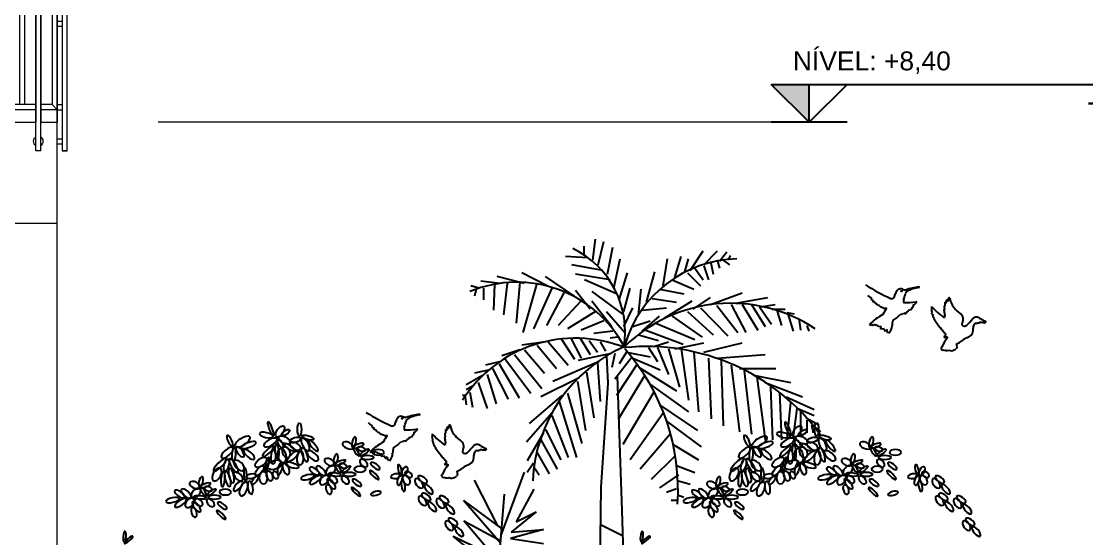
# Model space of a CAD drawing. Header units: millimetres. Extents: x 485872 to 486142, y -52344 to -52207.
# Drawn here: x 485912.78 to 485921.22, y -52334.18 to -52330.08 of the extents above; entities that cross this region are included whole.
import ezdxf
from ezdxf.enums import TextEntityAlignment as Align

# ---------------------------------------------------------------- set-up
doc = ezdxf.new("R2010")
doc.units = ezdxf.units.MM
doc.header["$LTSCALE"] = 15
doc.layers.add('Text', color=3, linetype='Continuous')
doc.styles.add('DM-TXT-100', font='arial.ttf', dxfattribs={"height": 0.2})
doc.styles.add('PADRAO', font='arial.ttf', dxfattribs={"height": 0.1})

# ---------------------------------------------------------------- blocks, each defined once
blk = doc.blocks.new('E39')
at = {"color": 97}
for p, q in [((36.6264, 15.5175), (36.638, 15.6067)), ((36.5877, 15.5769), (36.5877, 15.5423)), ((36.6496, 15.4977), (36.6728, 15.5968)), ((36.6882, 15.458), (36.7114, 15.572)), ((36.6032, 15.5274), (36.5104, 15.5323)), ((36.7153, 15.3985), (36.7424, 15.5224)), ((36.9241, 15.4084), (36.9434, 15.5224)), ((36.9743, 15.4431), (37.0014, 15.5323)), ((37.0168, 15.4679), (37.0323, 15.5224)), ((37.1251, 15.5125), (37.1367, 15.458)), ((37.2024, 15.5175), (37.2101, 15.5373)), ((36.4331, 15.4084), (36.3248, 15.463)), ((36.6689, 15.4729), (36.5375, 15.4977)), ((36.7385, 15.349), (36.7733, 15.463)), ((36.8545, 15.3391), (36.8893, 15.4679)), ((37.0284, 15.463), (37.0826, 15.4084)), ((37.0594, 15.4828), (37.0942, 15.4332)), ((37.098, 15.4927), (37.1173, 15.4332)), ((36.2321, 15.4184), (36.1509, 15.4283)), ((36.263, 15.4184), (36.2475, 15.2845)), ((36.3171, 15.4233), (36.3016, 15.2498)), ((36.5491, 15.3638), (36.4254, 15.4481)), ((36.6998, 15.4332), (36.5529, 15.458)), ((36.7269, 15.3737), (36.5916, 15.4332)), ((36.9627, 15.4332), (37.0555, 15.3936)), ((36.1431, 15.3985), (36.1083, 15.4084)), ((36.1315, 15.3936), (36.1238, 15.3638)), ((36.3867, 15.4134), (36.3287, 15.2102)), ((36.4524, 15.3985), (36.3751, 15.2251)), ((36.5027, 15.3787), (36.4292, 15.2399)), ((36.6148, 15.3093), (36.5529, 15.3886)), ((36.6225, 15.3837), (36.7501, 15.2895)), ((36.7578, 15.2994), (36.7849, 15.3985)), ((36.8197, 15.2845), (36.8313, 15.3936)), ((36.9086, 15.3936), (37.013, 15.3737)), ((37.1251, 15.3291), (37.2604, 15.3787)), ((36.5761, 15.344), (36.4795, 15.2399)), ((36.8777, 15.3539), (36.982, 15.3391)), ((36.9279, 15.2697), (37.0478, 15.344)), ((37.0516, 15.3093), (37.1251, 15.3589)), ((37.214, 15.3291), (37.2759, 15.2102)), ((37.2604, 15.3291), (37.3261, 15.2201)), ((37.299, 15.3291), (37.357, 15.235)), ((37.3377, 15.3192), (37.3996, 15.3291)), ((36.638, 15.2994), (36.5181, 15.2251)), ((36.8351, 15.3044), (36.9395, 15.3143)), ((37.0284, 15.2994), (37.1367, 15.2003)), ((37.0826, 15.3143), (37.1985, 15.1953)), ((37.1521, 15.3242), (37.2411, 15.2102)), ((37.3338, 15.3192), (37.3841, 15.2449)), ((37.388, 15.3093), (37.4421, 15.3093)), ((37.4498, 15.2945), (37.4807, 15.2895)), ((36.9627, 15.2796), (37.0903, 15.1904)), ((37.5349, 15.2399), (37.5426, 15.2152)), ((36.4254, 15.1705), (36.3248, 15.1557)), ((36.3906, 15.1557), (36.4717, 15.0566)), ((36.437, 15.1705), (36.522, 15.0714)), ((36.4911, 15.1854), (36.5491, 15.0962)), ((36.5336, 15.1854), (36.5761, 15.1012)), ((36.9743, 15.1408), (37.098, 15.1656)), ((37.098, 15.1259), (37.2604, 15.1656)), ((36.3171, 15.1359), (36.2398, 15.1111)), ((36.2514, 15.1012), (36.3635, 14.9525)), ((36.2939, 15.116), (36.4099, 14.9723)), ((36.3364, 15.1359), (36.4215, 15.0367)), ((37.0014, 15.1408), (37.0323, 14.9227)), ((37.0555, 15.1259), (37.0748, 14.8732)), ((37.1173, 15.1012), (37.1289, 14.8434)), ((37.156, 15.1012), (37.357, 15.116)), ((36.2359, 15.0863), (36.1702, 15.0714)), ((36.2282, 15.0764), (36.3132, 14.9327)), ((37.1715, 15.0913), (37.1792, 14.8137)), ((37.214, 15.0714), (37.2488, 14.7889)), ((37.2488, 15.0566), (37.4034, 15.0566)), ((36.1586, 15.0268), (36.089, 14.9872)), ((36.1895, 15.0516), (36.1238, 15.0367)), ((36.5684, 15.0169), (36.406, 14.9376)), ((36.5993, 15.0417), (36.6302, 14.8484)), ((36.8429, 15.0219), (36.7346, 14.8434)), ((37.2681, 15.0466), (37.299, 14.779)), ((37.3145, 15.0268), (37.4653, 14.9971)), ((37.3222, 15.0219), (37.357, 14.7542)), ((36.1161, 14.9822), (36.089, 14.9673)), ((36.5607, 15.002), (36.5955, 14.7939)), ((36.8661, 14.9921), (37.0323, 14.8732)), ((37.357, 14.9971), (37.5155, 14.9376)), ((37.3802, 14.9773), (37.388, 14.7542)), ((36.0852, 14.9426), (36.0736, 14.9426)), ((36.0852, 14.9376), (36.089, 14.9029)), ((36.1045, 14.9574), (36.1161, 14.893)), ((36.5181, 14.9525), (36.58, 14.7394)), ((36.8854, 14.9574), (36.754, 14.7344)), ((37.4189, 14.9574), (37.4266, 14.7542)), ((37.446, 14.9376), (37.5658, 14.8831)), ((36.4833, 14.9178), (36.5568, 14.6799)), ((36.9086, 14.9029), (37.071, 14.7939)), ((37.4653, 14.9128), (37.4498, 14.7592)), ((37.4923, 14.888), (37.4769, 14.7691)), ((37.4962, 14.888), (37.5658, 14.8583)), ((36.4524, 14.8583), (36.522, 14.6799)), ((36.9241, 14.8682), (36.7849, 14.67)), ((36.9395, 14.8335), (37.0864, 14.7245)), ((37.5078, 14.8732), (37.5078, 14.7741)), ((37.531, 14.8484), (37.5851, 14.8187)), ((37.5349, 14.8385), (37.5349, 14.784)), ((37.5542, 14.8187), (37.5619, 14.784)), ((37.5619, 14.8137), (37.5929, 14.7889)), ((36.955, 14.779), (36.8274, 14.6303)), ((36.9666, 14.7344), (37.0748, 14.67)), ((36.3751, 14.6551), (36.348, 14.6155)), ((36.9743, 14.6848), (36.8738, 14.5857)), ((36.379, 14.6353), (36.3983, 14.6056)), ((36.9859, 14.5213), (37.013, 14.5114))]:
    blk.add_line(p, q, dxfattribs=at)
at = {"color": 84}
for p, q in [((37.04, 15.4729), (37.0942, 15.5571)), ((37.098, 15.4977), (37.156, 15.5571)), ((37.156, 15.5125), (37.1637, 15.4828)), ((37.1637, 15.5125), (37.1947, 15.5522)), ((37.1792, 15.5175), (37.2063, 15.4977)), ((36.3364, 15.4184), (36.2205, 15.4481)), ((36.1625, 15.3985), (36.1625, 15.349)), ((36.2089, 15.4134), (36.205, 15.3044)), ((37.2333, 15.3341), (37.3686, 15.3589)), ((37.4073, 15.3044), (37.4266, 15.2399)), ((37.4537, 15.2895), (37.4769, 15.2152)), ((37.5001, 15.2697), (37.5078, 15.2201)), ((36.2011, 15.0566), (36.2668, 14.9277)), ((36.1779, 15.0318), (36.2166, 14.9079)), ((36.1393, 14.9971), (36.1779, 14.888)), ((36.4949, 14.9426), (36.3558, 14.8236)), ((36.4524, 14.8682), (36.3442, 14.7443)), ((36.4176, 14.784), (36.348, 14.665)), ((36.4254, 14.7988), (36.4911, 14.67)), ((36.406, 14.7542), (36.4756, 14.6303)), ((36.3906, 14.6997), (36.4408, 14.6105)), ((36.9898, 14.6056), (36.9086, 14.551)), ((36.982, 14.6452), (37.0594, 14.6155)), ((36.9898, 14.5808), (37.04, 14.5659)), ((36.982, 14.5461), (36.9395, 14.5312)), ((36.9859, 14.4965), (36.9588, 14.4965))]:
    blk.add_line(p, q, dxfattribs=at)
at = {"color": 99}
for p, q in [((36.6225, 15.344), (36.7076, 15.235)), ((36.6844, 15.2994), (36.7617, 15.2102)), ((36.7578, 15.235), (36.7965, 15.3143)), ((36.6728, 15.2598), (36.5761, 15.2201)), ((36.7965, 15.235), (36.8699, 15.2598)), ((36.8351, 15.2152), (36.9086, 15.2796)), ((36.8931, 15.2498), (37.0594, 15.1805)), ((36.7114, 15.2152), (36.6302, 15.2052)), ((36.8197, 15.2003), (36.9047, 15.1755)), ((36.8506, 15.2201), (37.0091, 15.1606)), ((36.5723, 15.1854), (36.6148, 15.116)), ((36.6109, 15.1755), (36.6457, 15.1259)), ((36.6573, 15.1705), (36.6805, 15.1309)), ((36.7308, 15.1904), (36.6998, 15.1854)), ((36.8622, 15.1458), (36.9009, 15.0863)), ((36.8854, 15.1507), (36.9472, 15.1705)), ((36.9009, 15.1458), (36.9472, 15.0318)), ((36.7037, 15.121), (36.5645, 15.0913)), ((36.6844, 15.1111), (36.6902, 14.9952)), ((36.7192, 15.121), (36.7076, 15.0615)), ((36.7887, 15.1012), (36.7192, 15.012)), ((36.7694, 15.1259), (36.7385, 15.0764)), ((36.7694, 15.1259), (36.8699, 15.1061)), ((36.7965, 15.1012), (36.9125, 15.0516)), ((36.9472, 15.1408), (36.9936, 14.9773)), ((36.6534, 15.0863), (36.4563, 15.002)), ((36.6457, 15.0813), (36.6573, 14.9178)), ((36.8119, 15.0714), (36.7269, 14.9426)), ((36.8235, 15.0615), (36.982, 14.9624))]:
    blk.add_line(p, q, dxfattribs=at)
at = {"color": 47}
for p, q in [((36.729, 15.0246), (36.7488, 14.454)), ((36.6905, 14.9944), (36.6601, 14.5534)), ((36.6601, 14.5534), (36.638, 12.976))]:
    blk.add_line(p, q, dxfattribs=at)
at = {"color": 45}
for p, q in [((36.7488, 14.454), (36.7821, 13.516)), ((36.6561, 14.3962), (36.7528, 14.3486))]:
    blk.add_line(p, q, dxfattribs=at)
at = {"color": 97}
for centre, radius, start, end in [((36.3692, 15.2123), 0.3943, 350.285, 64.1123), ((37.2496, 15.0147), 0.5079, 91.4032, 163.882), ((36.303, 14.9052), 0.518, 27.6712, 112.5305), ((37.2115, 14.6902), 0.6438, 56.1927, 134.3213), ((36.5525, 14.618), 0.5677, 68.3831, 147.5322), ((37.0256, 14.5512), 0.655, 113.7592, 177.4133), ((36.8543, 14.2377), 0.9128, 35.9878, 95.8227), ((36.0817, 14.5418), 0.9062, 356.1943, 41.3785)]:
    blk.add_arc(centre, radius, start, end, dxfattribs=at)
blk = doc.blocks.new('e48')
at = {"color": 100}
for p, q in [((26.3581, 10.4955), (26.228, 10.753)), ((26.378, 10.443), (26.5088, 10.7969)), ((26.5615, 10.7023), (26.4623, 10.5173)), ((26.3745, 10.3985), (26.1646, 10.6376)), ((26.1646, 10.6376), (26.3809, 10.4788)), ((26.5754, 10.5746), (26.4336, 10.4593)), ((26.4623, 10.5173), (26.5754, 10.5746)), ((26.3327, 10.3288), (26.1674, 10.5228)), ((26.1674, 10.5228), (26.3755, 10.4112)), ((26.6156, 10.4749), (26.4307, 10.4234)), ((26.4336, 10.4593), (26.6156, 10.4749)), ((26.344, 10.2435), (26.1063, 10.4373)), ((26.1063, 10.4373), (26.3675, 10.3121)), ((26.4307, 10.4234), (26.6154, 10.3966))]:
    blk.add_line(p, q, dxfattribs=at)
at = {"color": 97}
blk.add_line((26.3447, 10.0264), (26.3964, 10.6733), dxfattribs=at)
blk = doc.blocks.new('m4')
at = {"color": 60, "extrusion": (0, 0, -1)}
for centre, major_axis, ratio in [((1153027.7, 194071.54), (-1.83, 4.63), 0.208689), ((1153000.65, 194063.72), (-1.69, 3.64), 0.329118), ((1153013.07, 194060.92), (4.92, 1.81), 0.306393), ((1153024.65, 194067.45), (-4.5, 1.08), 0.34686), ((1153078.67, 194060.65), (-3.51, 1.56), 0.540694), ((1153082.63, 194062.66), (0.83, 3.57), 0.360462), ((1153085.5, 194060.42), (3.7, 1.33), 0.264339), ((1153084.18, 194056.46), (-1.92, 2.71), 0.313033), ((1153066.62, 194049.55), (-3.51, 1.56), 0.540694), ((1153070.58, 194051.56), (0.83, 3.57), 0.360462), ((1153073.45, 194049.32), (3.7, 1.33), 0.264339), ((1153010.9, 194041.31), (-0.29, 4.36), 0.237905), ((1153056.47, 194043.73), (-3.17, 2.17), 0.417809), ((1153060.83, 194043.97), (-2.98, 2.82), 0.437157), ((1153067.3, 194044.27), (2.73, 2.7), 0.614425), ((1153072.14, 194045.36), (-1.92, 2.71), 0.313033), ((1153112.8, 194044.76), (-0.76, 3.14), 0.35072), ((1153116.2, 194043.84), (1.38, 2.63), 0.572499), ((1152977.62, 194034.43), (-3.51, 1.56), 0.540694), ((1152981.58, 194036.44), (0.83, 3.57), 0.360462), ((1152984.45, 194034.2), (3.7, 1.33), 0.264339), ((1152967.46, 194028.61), (-3.17, 2.17), 0.417809), ((1152971.83, 194028.85), (-2.98, 2.82), 0.437157), ((1152978.29, 194029.15), (2.73, 2.7), 0.614425), ((1152983.13, 194030.24), (-1.92, 2.71), 0.313033)]:
    blk.add_ellipse(centre, major_axis=major_axis, ratio=ratio, dxfattribs=at)
at = {"color": 60}
for centre, major_axis, ratio in [((1153033.81, 194069.92), (2.38, 3.55), 0.485521), ((1153037.53, 194069.12), (2.56, 1.66), 0.432555), ((1153046.61, 194071.19), (0, 4.28), 0.308968), ((1153008.89, 194063.03), (4.78, 3.36), 0.403503), ((1153043.86, 194064.24), (3.57, 1.15), 0.427525), ((1153089.56, 194055.95), (2.83, 2.19), 0.290128), ((1153091.6, 194052.66), (4.1, 0), 0.368132), ((1153077.51, 194044.85), (2.83, 2.19), 0.290128), ((1153079.55, 194041.56), (4.1, 0), 0.368132), ((1152988.51, 194029.73), (2.83, 2.19), 0.290128), ((1152990.55, 194026.44), (4.1, 0), 0.368132)]:
    blk.add_ellipse(centre, major_axis=major_axis, ratio=ratio, dxfattribs=at)
at = {"color": 60, "extrusion": (0, 0, -1)}
for centre, major_axis, ratio in [((1153027.46, 194062.58), (4.35, 2.42), 0.398406), ((1153034, 194061.91), (-1.69, 2.55), 0.432555), ((1153036.71, 194064.24), (-4.01, 1.72), 0.454183), ((1153050.54, 194061.32), (-2.16, 4.09), 0.428474), ((1153055.83, 194060.43), (-3.03, 3.61), 0.28036), ((1152998.97, 194055.84), (3.74, 3.28), 0.398406), ((1153003.33, 194054.7), (0.28, 4.97), 0.265604), ((1153007.34, 194056.41), (-2.35, 3.26), 0.423152), ((1153013.39, 194054.68), (-3.46, 3.07), 0.367264), ((1153025.92, 194056.65), (3.61, 3.42), 0.265604), ((1153029.34, 194053.04), (0.2, 4.71), 0.360462), ((1153031.85, 194056.71), (-0.42, 4.87), 0.270347), ((1153039.88, 194059.52), (-3.14, 2.06), 0.35208), ((1153043.81, 194060.22), (-3.53, 1.91), 0.517185), ((1153050.09, 194054.45), (-1.71, 4.67), 0.322519), ((1153055.45, 194053.8), (-3.53, 2.99), 0.448878), ((1153087.53, 194058.24), (-2.57, 0.85), 0.488369), ((1153098.67, 194056.08), (-3.84, 0), 0.49154), ((1152994.09, 194047.79), (4.2, 4.07), 0.274382), ((1152998.41, 194047.61), (1.14, 3.85), 0.423152), ((1153003.19, 194047.31), (-2.75, 4.56), 0.30137), ((1153006.67, 194047.4), (-3.07, 3.1), 0.540694), ((1153025.25, 194047.74), (1.24, 5.09), 0.180231), ((1153033.81, 194045.43), (1.16, 4.12), 0.331037), ((1153037.75, 194045.23), (-1.39, 3.77), 0.493677), ((1153088.96, 194048.94), (-2.22, 2.22), 0.600771), ((1153096.66, 194047.1), (-2.97, 2.14), 0.360462), ((1152992.11, 194041.47), (2.14, 4.1), 0.571299), ((1152996.1, 194038.44), (0.42, 5.22), 0.252324), ((1152999.18, 194038.61), (-1.4, 5.05), 0.324416), ((1153001.61, 194040.74), (-1.17, 4.84), 0.322519), ((1153006.3, 194040.09), (-2.69, 2.61), 0.528119), ((1153022.83, 194039.24), (0, 4.02), 0.681744), ((1153026.93, 194040.53), (-1.32, 3.14), 0.582286), ((1153030.78, 194041.05), (-1.25, 2.2), 0.671206), ((1153075.49, 194047.14), (-2.57, 0.85), 0.488369), ((1153086.62, 194044.98), (-3.84, 0), 0.49154), ((1153096.03, 194041.08), (-2.97, 2.83), 0.253091), ((1153110.12, 194040.39), (3.18, 0.55), 0.467627), ((1153118.57, 194041.46), (-2.23, 1.53), 0.627902), ((1153006.14, 194033.82), (2.9, 3.14), 0.397244), ((1153009.8, 194031.91), (1.9, 4.5), 0.482762), ((1153014.19, 194032.65), (-0.72, 4.31), 0.389299), ((1153017.15, 194037.6), (2.14, 2.65), 0.38819), ((1153051.96, 194039.71), (4.51, 1.03), 0.326457), ((1153057.22, 194037.85), (3.81, 2.62), 0.34686), ((1153063.09, 194037.78), (2.49, 2.69), 0.643683), ((1153066.01, 194031.58), (-1.06, 3.14), 0.540694), ((1153067.68, 194035.28), (-2.48, 3.27), 0.39114), ((1153069.08, 194038.12), (-2.37, 1.93), 0.617936), ((1153076.91, 194037.84), (-2.22, 2.22), 0.600771), ((1153084.62, 194036), (-2.97, 2.14), 0.360462), ((1153112.88, 194037.79), (1.05, 3.42), 0.422005), ((1153115.13, 194034.01), (-0.68, 3.78), 0.319501), ((1153117.27, 194037.71), (-1.69, 2.96), 0.637741), ((1153125.55, 194035.59), (-2.26, 2.89), 0.540694), ((1153127.97, 194038.16), (-2.9, 2.09), 0.44838), ((1153131.95, 194031.69), (-2.59, 2.96), 0.408524), ((1152986.48, 194032.02), (-2.57, 0.85), 0.488369), ((1152997.62, 194029.86), (-3.84, 0), 0.49154), ((1153083.98, 194029.98), (-2.97, 2.83), 0.253091), ((1153097.06, 194028.96), (3.38, 0.88), 0.351451), ((1153130.27, 194026.68), (-2.9, 2.09), 0.44838), ((1152962.96, 194024.59), (4.51, 1.03), 0.326457), ((1152968.21, 194022.72), (3.81, 2.62), 0.34686), ((1152974.09, 194022.66), (2.49, 2.69), 0.643683), ((1152978.67, 194020.16), (-2.48, 3.27), 0.39114), ((1152980.08, 194023), (-2.37, 1.93), 0.617936), ((1152987.91, 194022.72), (-2.22, 2.22), 0.600771), ((1152995.62, 194020.88), (-2.97, 2.14), 0.360462), ((1153127.85, 194024.11), (-2.26, 2.89), 0.540694), ((1153134.25, 194020.21), (-2.59, 2.96), 0.408524), ((1153139.7, 194022.38), (-2.26, 2.89), 0.540694), ((1153142.12, 194024.96), (-2.9, 2.09), 0.44838), ((1153146.1, 194018.49), (-2.59, 2.96), 0.408524), ((1152977, 194016.46), (-1.06, 3.14), 0.540694), ((1152994.98, 194014.86), (-2.97, 2.83), 0.253091), ((1153145.63, 194007.65), (-2.26, 2.89), 0.540694), ((1153148.05, 194010.23), (-2.9, 2.09), 0.44838), ((1153152.03, 194003.75), (-2.59, 2.96), 0.408524)]:
    blk.add_ellipse(centre, major_axis=major_axis, ratio=ratio, start_param=3.141593, end_param=9.424778, dxfattribs=at)
at = {"color": 60}
for centre, major_axis, ratio in [((1153052.24, 194065.81), (-3.86, 1.1), 0.329118), ((1153035.01, 194053.91), (-0.93, 4.8), 0.540694), ((1153037.92, 194056.1), (-1.18, 3.56), 0.628714), ((1153042.23, 194053.37), (3.49, 3.42), 0.328278), ((1153047.17, 194052.18), (0.32, 4.62), 0.428474), ((1153021.18, 194049.44), (3.54, 2.98), 0.510088), ((1153030.3, 194047.83), (4.67, 1.72), 0.588123), ((1153041.65, 194047.57), (-4.4, 1.43), 0.367264), ((1153014.79, 194040.31), (3.11, 0.48), 0.540694), ((1153020.3, 194043.96), (2.53, 3.12), 0.423152), ((1153070.03, 194041.49), (-4.07, 0.48), 0.299107), ((1152981.03, 194026.37), (-4.07, 0.48), 0.299107)]:
    blk.add_ellipse(centre, major_axis=major_axis, ratio=ratio, start_param=3.141593, end_param=9.424778, dxfattribs=at)
at = {"color": 116, "extrusion": (0, 0, -1)}
for centre, major_axis, ratio in [((1152931.2, 194000.5), (0.31, 3.48), 0.270347), ((1152933.9, 193998.35), (2.75, 2.43), 0.205978)]:
    blk.add_ellipse(centre, major_axis=major_axis, ratio=ratio, dxfattribs=at)
blk = doc.blocks.new('SIMBOLO NIVEL CORTE')
blk.add_hatch(color=1).paths.add_polyline_path([(0.3, 0.3), (0, 0.3), (0, 0)])
at = {"color": 1}
for p, q in [((0.3012, 0.3), (-4.8378, 0.3)), ((0, 0), (0, 0.3)), ((-0.3006, 0), (0.3006, 0))]:
    blk.add_line(p, q, dxfattribs=at)
blk.add_lwpolyline([(-0.3, 0.3), (0, 0), (0.3, 0.3)], dxfattribs=at)
at = {"layer": 'Text'}
for tag, p, height, style in [('PAVIMENTOXX', (-4.8378, 0.4118), 0.22, 'PADRAO'), ('PAVIMENTOXXXXX', (-4.8378, 0.0077), 0.18, 'DM-TXT-100')]:
    blk.add_attdef(tag, p, '', height=height, dxfattribs=dict(at, style=style))
at = {"layer": 'Text', "style": 'DM-TXT-100'}
blk.add_attdef('NIVELXXXXX', text='', height=0.18, dxfattribs=at).set_placement((0.2463, 0.4118), align=Align.RIGHT)
blk = doc.blocks.new('handrail')
at = {"linetype": 'Continuous', "lineweight": 13}
for points in [[(280895, -69140), (284170, -69140)], [(280895, -69140), (280895, -70140)], [(280895, -69140), (280935, -69180)], [(280935, -69180), (284130, -69180)], [(280935, -69180), (280935, -70000)], [(281025, -69180), (281025, -70140)], [(281065, -69180), (281065, -70140)], [(281155, -69180), (281155, -70000)], [(281195, -69180), (281195, -70000)], [(281285, -69180), (281285, -70000)], [(281325, -69180), (281325, -70000)], [(281415, -69180), (281415, -70000)], [(281455, -69180), (281455, -70000)], [(281545, -69180), (281545, -70000)], [(281585, -69180), (281585, -70000)], [(281675, -69180), (281675, -70000)], [(281715, -69180), (281715, -70000)], [(281805, -69180), (281805, -70000)], [(281845, -69180), (281845, -70000)], [(281935, -69180), (281935, -70000)], [(281975, -69180), (281975, -70000)], [(282065, -69180), (282065, -70000)], [(282105, -69180), (282105, -70000)], [(282195, -69180), (282195, -70000)], [(282235, -69180), (282235, -70000)], [(282325, -69180), (282325, -70000)], [(282365, -69180), (282365, -70000)], [(282455, -69180), (282455, -70000)], [(282495, -69180), (282495, -70000)], [(282585, -69180), (282585, -70000)], [(282625, -69180), (282625, -70000)], [(282715, -69180), (282715, -70000)], [(282755, -69180), (282755, -70000)], [(282845, -69180), (282845, -70000)], [(282885, -69180), (282885, -70000)], [(282975, -69180), (282975, -70000)], [(283015, -69180), (283015, -70000)], [(283105, -69180), (283105, -70000)], [(283145, -69180), (283145, -70000)], [(283235, -69180), (283235, -70000)], [(283275, -69180), (283275, -70000)], [(283350, -69180), (283350, -70000)], [(283390, -69180), (283390, -70000)], [(283480, -69180), (283480, -70000)], [(283520, -69180), (283520, -70000)], [(283610, -69180), (283610, -70000)], [(283650, -69180), (283650, -70000)], [(283740, -69180), (283740, -70000)], [(283780, -69180), (283780, -70000)], [(283870, -69180), (283870, -70000)], [(283910, -69180), (283910, -70000)], [(284000, -69180), (284000, -70140)], [(284040, -70040), (284170, -70040), (284170, -69140)], [(284040, -69180), (284040, -70140)], [(284130, -69180), (284170, -69140)], [(284130, -69180), (284130, -70000)], [(287495, -69140), (284220, -69140)], [(284260, -69180), (284220, -69140)], [(284350, -70040), (284220, -70040), (284220, -69140)], [(287455, -69180), (284260, -69180)], [(284260, -69180), (284260, -70000)], [(284350, -69180), (284350, -70140)], [(284390, -69180), (284390, -70140)], [(284480, -69180), (284480, -70000)], [(284520, -69180), (284520, -70000)], [(284610, -69180), (284610, -70000)], [(284650, -69180), (284650, -70000)], [(284740, -69180), (284740, -70000)], [(284780, -69180), (284780, -70000)], [(284870, -69180), (284870, -70000)], [(284910, -69180), (284910, -70000)], [(285000, -69180), (285000, -70000)], [(285040, -69180), (285040, -70000)], [(285115, -69180), (285115, -70000)], [(285155, -69180), (285155, -70000)], [(285245, -69180), (285245, -70000)], [(285285, -69180), (285285, -70000)], [(285375, -69180), (285375, -70000)], [(285415, -69180), (285415, -70000)], [(285505, -69180), (285505, -70000)], [(285545, -69180), (285545, -70000)], [(285635, -69180), (285635, -70000)], [(285675, -69180), (285675, -70000)], [(285765, -69180), (285765, -70000)], [(285805, -69180), (285805, -70000)], [(285895, -69180), (285895, -70000)], [(285935, -69180), (285935, -70000)], [(286025, -69180), (286025, -70000)], [(286065, -69180), (286065, -70000)], [(286155, -69180), (286155, -70000)], [(286195, -69180), (286195, -70000)], [(286285, -69180), (286285, -70000)], [(286325, -69180), (286325, -70000)], [(286415, -69180), (286415, -70000)], [(286455, -69180), (286455, -70000)], [(286545, -69180), (286545, -70000)], [(286585, -69180), (286585, -70000)], [(286675, -69180), (286675, -70000)], [(286715, -69180), (286715, -70000)], [(286805, -69180), (286805, -70000)], [(286845, -69180), (286845, -70000)], [(286935, -69180), (286935, -70000)], [(286975, -69180), (286975, -70000)], [(287065, -69180), (287065, -70000)], [(287105, -69180), (287105, -70000)], [(287195, -69180), (287195, -70000)], [(287235, -69180), (287235, -70000)], [(287325, -69180), (287325, -70140)], [(287365, -69180), (287365, -70140)], [(287495, -69140), (287455, -69180)], [(287455, -69180), (287455, -70000)], [(287495, -69140), (287495, -70140)], [(280815, -69240), (280855, -69240)], [(281025, -70365), (281025, -69240)], [(281025, -69240), (281065, -69240)], [(281065, -70365), (281065, -69240)], [(284000, -70365), (284000, -69240)], [(284040, -69240), (284000, -69240)], [(284040, -70365), (284040, -69240)], [(284350, -70365), (284350, -69240)], [(284350, -69240), (284390, -69240)], [(284390, -70365), (284390, -69240)], [(287325, -70365), (287325, -69240)], [(287365, -69240), (287325, -69240)], [(287365, -70365), (287365, -69240)], [(287575, -69240), (287535, -69240)], [(280855, -69340), (280895, -69340)], [(280855, -69380), (280895, -69380)], [(287535, -69340), (287495, -69340)], [(287535, -69380), (287495, -69380)], [(280895, -70000), (280855, -70000)], [(280895, -70040), (280855, -70040)], [(280895, -70040), (280935, -70000)], [(280895, -70040), (281025, -70040)], [(280935, -70000), (281025, -70000)], [(281065, -70000), (284000, -70000)], [(281065, -70040), (284000, -70040)], [(284040, -70000), (284130, -70000)], [(284170, -70040), (284130, -70000)], [(284220, -70040), (284260, -70000)], [(284350, -70000), (284260, -70000)], [(287325, -70000), (284390, -70000)], [(287325, -70040), (284390, -70040)], [(287455, -70000), (287365, -70000)], [(287495, -70040), (287365, -70040)], [(287495, -70040), (287455, -70000)], [(287495, -70000), (287535, -70000)], [(287495, -70040), (287535, -70040)], [(281025, -70140), (280895, -70140)], [(284000, -70140), (281065, -70140)], [(284350, -70140), (284040, -70140)], [(284390, -70140), (287325, -70140)], [(287365, -70140), (287495, -70140)], [(280895, -70270), (280855, -70270)], [(280895, -70310), (280855, -70310)], [(287495, -70270), (287535, -70270)], [(287495, -70310), (287535, -70310)], [(280815, -70365), (280855, -70365)], [(281025, -70365), (281065, -70365)], [(284040, -70365), (284000, -70365)], [(284350, -70365), (284390, -70365)], [(287365, -70365), (287325, -70365)], [(287575, -70365), (287535, -70365)]]:
    blk.add_lwpolyline(points, dxfattribs=at)
for points in [[(280815, -69240), (280855, -69240), (280855, -70365), (280815, -70365)], [(287575, -69240), (287535, -69240), (287535, -70365), (287575, -70365)]]:
    blk.add_lwpolyline(points, close=True, dxfattribs=at)
for centre, start, end in [((281045, -70290), 120, 240), ((281045, -70290), 300, 60), ((284020, -70290), 120, 240), ((284020, -70290), 300, 60), ((284370, -70290), 120, 240), ((284370, -70290), 300, 60), ((287345, -70290), 120, 240), ((287345, -70290), 300, 60)]:
    blk.add_arc(centre, 40, start, end, dxfattribs=at)

msp = doc.modelspace()

# ---------------------------------------------------------------- linework, layer by layer
at = {"linetype": 'Continuous', "lineweight": 13}
for p, q in [((485913.0616, -52330.8766), (485913.0616, -52327.3766)), ((485913.0616, -52331.1766), (485913.0616, -52330.8766)), ((485913.0616, -52334.3766), (485913.0616, -52331.0968)), ((485913.0616, -52332.847), (485913.0616, -52331.3175))]:
    msp.add_line(p, q, dxfattribs=at)
for p, q in [((485919.5319, -52332.2927), (485919.5118, -52332.277)), ((485919.5605, -52332.3263), (485919.5576, -52332.3191)), ((485919.5762, -52332.3291), (485919.5605, -52332.3263)), ((485919.5762, -52332.3334), (485919.5762, -52332.3291)), ((485919.5948, -52332.3463), (485919.5948, -52332.3377)), ((485919.8571, -52332.3099), (485919.8607, -52332.3148)), ((485920.0975, -52332.3307), (485920.0975, -52332.3019)), ((485919.6091, -52332.3463), (485919.5948, -52332.3463)), ((485919.6091, -52332.352), (485919.6091, -52332.3463)), ((485919.6348, -52332.3513), (485919.6091, -52332.352)), ((485919.7449, -52332.4013), (485919.7413, -52332.3984)), ((485919.7506, -52332.3977), (485919.7449, -52332.4013)), ((485919.7549, -52332.3991), (485919.7506, -52332.3977)), ((485919.7578, -52332.3948), (485919.7549, -52332.3991)), ((485919.762, -52332.397), (485919.7578, -52332.3948)), ((485919.7628, -52332.392), (485919.762, -52332.397)), ((485919.767, -52332.3956), (485919.7628, -52332.392)), ((485919.7721, -52332.3927), (485919.767, -52332.3956)), ((485919.7763, -52332.3927), (485919.7721, -52332.3927)), ((485919.7799, -52332.3891), (485919.7763, -52332.3927)), ((485919.7992, -52332.3791), (485919.7914, -52332.382)), ((485919.8049, -52332.367), (485919.7992, -52332.3791)), ((485919.8199, -52332.3641), (485919.8049, -52332.367)), ((485919.8221, -52332.357), (485919.8199, -52332.3641)), ((485919.8328, -52332.3427), (485919.8335, -52332.3548)), ((485919.5504, -52332.4856), (485919.5376, -52332.477)), ((485919.5647, -52332.4934), (485919.5576, -52332.487)), ((485919.5719, -52332.4906), (485919.5647, -52332.4934)), ((485919.5798, -52332.4998), (485919.5719, -52332.4906)), ((485919.5912, -52332.4948), (485919.5798, -52332.4998)), ((485919.5883, -52332.5148), (485919.5912, -52332.4948)), ((485920.009, -52332.4318), (485920.0094, -52332.43)), ((485919.6134, -52332.5127), (485919.5883, -52332.5148)), ((485919.6148, -52332.5206), (485919.6134, -52332.5127)), ((485919.6341, -52332.5191), (485919.6241, -52332.5277)), ((485919.6419, -52332.5441), (485919.6341, -52332.5191)), ((485919.6477, -52332.5406), (485919.6419, -52332.5441)), ((485919.6512, -52332.5484), (485919.6477, -52332.5406)), ((485920.0919, -52332.5468), (485920.0912, -52332.5464)), ((485920.0926, -52332.5471), (485920.0919, -52332.5468)), ((485920.0645, -52332.6713), (485920.0697, -52332.6578)), ((485920.1879, -52332.6657), (485920.1825, -52332.6706)), ((485920.1911, -52332.6561), (485920.1879, -52332.6657)), ((485915.5749, -52333.302), (485915.5548, -52333.2863)), ((485915.6035, -52333.3355), (485915.6006, -52333.3284)), ((485915.6192, -52333.3384), (485915.6035, -52333.3355)), ((485915.6192, -52333.3427), (485915.6192, -52333.3384)), ((485915.6378, -52333.3555), (485915.6378, -52333.347)), ((485915.8758, -52333.352), (485915.8765, -52333.3641)), ((485915.9001, -52333.3191), (485915.9037, -52333.3241)), ((485916.1405, -52333.3399), (485916.1405, -52333.3111)), ((485915.6521, -52333.3555), (485915.6378, -52333.3555)), ((485915.6521, -52333.3612), (485915.6521, -52333.3555)), ((485915.6778, -52333.3605), (485915.6521, -52333.3612)), ((485915.7879, -52333.4105), (485915.7843, -52333.4077)), ((485915.7936, -52333.407), (485915.7879, -52333.4105)), ((485915.7979, -52333.4084), (485915.7936, -52333.407)), ((485915.8008, -52333.4041), (485915.7979, -52333.4084)), ((485915.805, -52333.4062), (485915.8008, -52333.4041)), ((485915.8058, -52333.4012), (485915.805, -52333.4062)), ((485915.81, -52333.4048), (485915.8058, -52333.4012)), ((485915.815, -52333.402), (485915.81, -52333.4048)), ((485915.8193, -52333.402), (485915.815, -52333.402)), ((485915.8229, -52333.3984), (485915.8193, -52333.402)), ((485915.8422, -52333.3884), (485915.8343, -52333.3912)), ((485915.8479, -52333.3762), (485915.8422, -52333.3884)), ((485915.8629, -52333.3734), (485915.8479, -52333.3762)), ((485915.8651, -52333.3662), (485915.8629, -52333.3734)), ((485915.5934, -52333.4948), (485915.5806, -52333.4862)), ((485915.6077, -52333.5027), (485915.6006, -52333.4962)), ((485915.6149, -52333.4998), (485915.6077, -52333.5027)), ((485915.6228, -52333.5091), (485915.6149, -52333.4998)), ((485915.6342, -52333.5041), (485915.6228, -52333.5091)), ((485915.6313, -52333.5241), (485915.6342, -52333.5041)), ((485915.6564, -52333.522), (485915.6313, -52333.5241)), ((485915.6578, -52333.5298), (485915.6564, -52333.522)), ((485916.052, -52333.4411), (485916.0524, -52333.4393)), ((485915.6771, -52333.5284), (485915.6671, -52333.537)), ((485915.6849, -52333.5534), (485915.6771, -52333.5284)), ((485915.6907, -52333.5498), (485915.6849, -52333.5534)), ((485915.6942, -52333.5577), (485915.6907, -52333.5498)), ((485916.1349, -52333.556), (485916.1342, -52333.5557)), ((485916.1356, -52333.5564), (485916.1349, -52333.556)), ((485916.1075, -52333.6806), (485916.1127, -52333.667)), ((485916.2308, -52333.6749), (485916.2255, -52333.6798)), ((485916.2341, -52333.6653), (485916.2308, -52333.6749))]:
    msp.add_line(p, q)
for points in [[(485906.4616, -52330.8766), (485906.4616, -52331.6766), (485913.0616, -52331.6766), (485913.0616, -52330.8766)], [(485918.7193, -52330.8766), (485913.8616, -52330.8766)], [(485918.7193, -52330.8766), (485913.8616, -52330.8766)]]:
    msp.add_lwpolyline(points, dxfattribs=at)
for centre in [(485919.752, -52332.2143), (485915.795, -52333.2235)]:
    msp.add_circle(centre, 0.00347)
for centre, radius, start, end in [((485920.3888, -52330.6877), 1.7419, 238.04363, 245.44306), ((485919.5898, -52332.1273), 0.1617, 228.11919, 242.90724), ((485919.6068, -52332.2146), 0.0983, 329.22249, 349.35578), ((485919.7746, -52332.2584), 0.0757, 131.81877, 160.14507), ((485919.7438, -52332.236), 0.0393, 66.95612, 120.04528), ((485920.0029, -52331.1629), 1.0652, 256.77207, 258.19003), ((485918.4951, -52331.8563), 1.3426, 341.51375, 343.65423), ((485919.8181, -52332.2452), 0.0363, 132.6568, 162.35844), ((485919.9536, -52332.6778), 0.5014, 97.45678, 109.66288), ((485919.9233, -52332.4409), 0.2575, 97.59378, 120.27063), ((485919.8889, -52332.1831), 0.00253, 278.09005, 98.18424), ((485919.5054, -52332.2677), 0.0113, 304.66798, 341.54736), ((485919.5283, -52332.2934), 0.00364, 11.26515, 258.68818), ((485919.5707, -52332.2328), 0.0773, 236.08219, 248.66412), ((485919.5703, -52332.2907), 0.0311, 206.98127, 245.85955), ((485919.5901, -52332.3154), 0.0228, 232.25817, 281.77294), ((485919.6728, -52332.2491), 0.0242, 250.6934, 319.53147), ((485919.8477, -52332.2984), 0.0809, 168.28437, 184.55739), ((485919.7834, -52331.7958), 0.5093, 268.15921, 279.29756), ((485919.8335, -52332.3307), 0.012, 266.58585, 298.45225), ((485919.8371, -52332.3315), 0.01, 282.2965, 357.1848), ((485919.8492, -52332.3275), 0.00493, 124.01753, 245.51674), ((485919.8466, -52332.3076), 0.0159, 269.24183, 332.6445), ((485919.8601, -52332.3044), 0.0062, 241.60435, 335.23793), ((485919.8675, -52332.3027), 0.00466, 246.88726, 113.11019), ((485920.015, -52332.3443), 0.0266, 160.45966, 213.01417), ((485920.316, -52332.0628), 0.4251, 219.89011, 238.21249), ((485920.0938, -52332.3319), 0.00239, 70.90774, 208.56799), ((485919.3795, -52332.3476), 0.7123, 359.59938, 1.17023), ((485920.0961, -52332.3301), 0.00153, 163.30017, 338.60537), ((485920.0994, -52332.3052), 0.00384, 347.91868, 119.12791), ((485920.1047, -52332.306), 0.00157, 179.56116, 330.32152), ((485919.92, -52332.2813), 0.1878, 352.2035, 358.71368), ((485920.113, -52332.2862), 0.00531, 97.05533, 172.89253), ((485920.1099, -52332.2888), 0.0082, 0.40185, 72.58651), ((485920.1194, -52332.2896), 0.00159, 143.49692, 329.08967), ((485920.0528, -52332.2675), 0.0718, 341.34735, 356.7903), ((485920.1291, -52332.2709), 0.00473, 13.07867, 187.17442), ((485920.2917, -52332.2448), 0.1599, 189.00867, 215.80971), ((485920.3232, -52332.2259), 0.1966, 214.91001, 231.8899), ((485919.8353, -52332.825), 0.484, 118.54319, 134.02135), ((485919.7719, -52332.4721), 0.1827, 138.62268, 156.72054), ((485919.5648, -52332.2467), 0.2328, 300.64728, 319.33418), ((485919.7828, -52332.3872), 0.00347, 214.54608, 325.45315), ((485919.7837, -52332.3817), 0.00762, 284.44758, 358.18729), ((485919.819, -52332.3087), 0.0484, 273.70524, 287.51721), ((485919.9871, -52332.3528), 0.00816, 268.17336, 312.91394), ((485920.1375, -52332.3248), 0.1549, 193.51185, 202.27268), ((485920.0092, -52332.4097), 0.0302, 119.93833, 133.75625), ((485919.9997, -52332.3853), 0.0117, 192.82871, 223.35368), ((485920.1387, -52332.2996), 0.1747, 212.42294, 217.81294), ((485920.0404, -52332.412), 0.042, 176.7766, 188.20703), ((485919.9995, -52332.4082), 0.00182, 233.09376, 53.13893), ((485919.9958, -52332.4313), 0.0136, 5.49048, 77.1713), ((485920.0994, -52332.3666), 0.0118, 122.58849, 236.65151), ((485920.0982, -52332.3827), 0.00815, 130.27761, 217.69401), ((485920.0788, -52332.3988), 0.0171, 354.3098, 40.82264), ((485920.0926, -52332.3546), 0.00212, 282.87988, 109.55943), ((485920.0836, -52332.415), 0.0125, 312.80779, 25.66703), ((485920.1036, -52332.4059), 0.00947, 145.5238, 202.87713), ((485920.1603, -52332.455), 0.0853, 29.89306, 60.80345), ((485920.1997, -52332.435), 0.0412, 332.44693, 33.05482), ((485920.3456, -52332.4597), 0.0403, 88.03784, 131.24059), ((485920.3454, -52332.4597), 0.0402, 51.63231, 87.83127), ((485919.5061, -52332.4746), 0.00754, 198.60099, 341.39886), ((485919.5254, -52332.4703), 0.0139, 208.9807, 331.01936), ((485919.554, -52332.4863), 0.00364, 348.74239, 168.65603), ((485919.6003, -52332.492), 0.076, 312.08819, 1.64976), ((485919.8163, -52332.4912), 0.1401, 161.60824, 179.45201), ((485920.0116, -52332.4345), 0.0037, 134.84109, 239.41664), ((485920.0517, -52332.4061), 0.0525, 216.96554, 230.74179), ((485920.0194, -52332.4498), 0.00317, 107.48491, 229.87071), ((485920.0239, -52332.4496), 0.00699, 201.8305, 264.47777), ((485920.0217, -52332.4616), 0.00527, 335.17467, 73.30886), ((485919.9453, -52332.5456), 0.1152, 34.17971, 45.2369), ((485920.0328, -52332.4925), 0.0141, 358.58708, 55.95972), ((485920.1504, -52332.4075), 0.1343, 219.49455, 230.07995), ((485920.2416, -52332.4783), 0.0123, 169.0944, 209.09591), ((485920.3258, -52332.4932), 0.0978, 156.40328, 169.85434), ((485920.2458, -52332.4719), 0.0194, 219.65402, 273.98306), ((485920.2464, -52332.4536), 0.0377, 271.23934, 307.15841), ((485918.7638, -52331.0462), 2.0814, 316.32282, 318.34968), ((485920.2519, -52332.5197), 0.0681, 302.11186, 11.12611), ((485920.3971, -52332.5109), 0.0785, 152.88202, 176.79263), ((485920.3593, -52332.5293), 0.063, 104.33727, 120.58857), ((485920.3424, -52332.4078), 0.0605, 271.18292, 296.26809), ((485920.162, -52334.7722), 2.3194, 83.87407, 84.87367), ((485920.4792, -52332.2722), 0.1901, 235.09524, 241.2147), ((485920.654, -52331.9162), 0.5867, 242.99569, 246.13752), ((485920.4101, -52332.462), 0.00411, 261.79999, 21.97446), ((485920.4149, -52332.4564), 0.00414, 255.77795, 64.59964), ((485919.6226, -52332.52), 0.00787, 184.28908, 280.61868), ((485920.0601, -52332.5195), 0.00999, 357.91089, 65.3398), ((485920.3441, -52332.778), 0.2995, 141.03071, 156.32763), ((485919.9008, -52332.6761), 0.2303, 34.11888, 42.7083), ((485920.0935, -52332.5762), 0.00454, 126.8922, 306.88417), ((485920.024, -52332.5057), 0.0946, 314.99413, 323.43283), ((485920.0881, -52332.5592), 0.0128, 27.06342, 73.82186), ((485920.1052, -52332.6064), 0.028, 71.46172, 108.53795), ((485920.0987, -52332.5577), 0.00448, 285.48299, 79.29075), ((485920.1102, -52332.584), 0.00572, 280.01345, 46.95937), ((485920.3659, -52332.8043), 0.2399, 108.93118, 124.60543), ((485920.0772, -52332.6676), 0.0133, 196.37639, 255.23815), ((485920.143, -52332.6285), 0.0577, 296.08467, 313.26213), ((485920.1568, -52332.5294), 0.1063, 287.1575, 313.25904), ((485920.1158, -52332.6521), 0.0754, 356.98604, 16.25153), ((485920.0804, -52332.6678), 0.0142, 242.36308, 306.00344), ((485920.0961, -52332.6759), 0.0081, 204.99676, 322.9965), ((485920.1077, -52332.6799), 0.00524, 188.95658, 342.87645), ((485920.12, -52332.6727), 0.0114, 230.61126, 312.18434), ((485920.1475, -52332.6527), 0.0347, 235.04407, 306.99997), ((485916.4317, -52331.6969), 1.7419, 238.04363, 245.44306), ((485915.6328, -52333.1365), 0.1617, 228.11919, 242.90724), ((485915.6498, -52333.2238), 0.0983, 329.22249, 349.35578), ((485915.8176, -52333.2677), 0.0757, 131.81877, 160.14507), ((485915.7868, -52333.2452), 0.0393, 66.95612, 120.04528), ((485916.0459, -52332.1722), 1.0652, 256.77207, 258.19003), ((485914.5381, -52332.8655), 1.3426, 341.51375, 343.65423), ((485915.8611, -52333.2544), 0.0363, 132.6568, 162.35844), ((485915.9966, -52333.687), 0.5014, 97.45678, 109.66288), ((485915.9663, -52333.4501), 0.2575, 97.59378, 120.27063), ((485915.9319, -52333.1923), 0.00253, 278.09005, 98.18424), ((485915.5484, -52333.277), 0.0113, 304.66798, 341.54736), ((485915.5713, -52333.3027), 0.00364, 11.26515, 258.68818), ((485915.6137, -52333.2421), 0.0773, 236.08219, 248.66412), ((485915.6133, -52333.3), 0.0311, 206.98127, 245.85955), ((485915.6331, -52333.3247), 0.0228, 232.25817, 281.77294), ((485915.7158, -52333.2584), 0.0242, 250.6934, 319.53147), ((485915.8907, -52333.3077), 0.0809, 168.28437, 184.55739), ((485915.8264, -52332.805), 0.5093, 268.15921, 279.29756), ((485915.8765, -52333.34), 0.012, 266.58585, 298.45225), ((485915.8801, -52333.3408), 0.01, 282.2965, 357.1848), ((485915.8921, -52333.3368), 0.00493, 124.01753, 245.51674), ((485915.8896, -52333.3168), 0.0159, 269.24183, 332.6445), ((485915.9031, -52333.3137), 0.0062, 241.60435, 335.23793), ((485915.9105, -52333.312), 0.00466, 246.88726, 113.11019), ((485916.0579, -52333.3536), 0.0266, 160.45966, 213.01417), ((485916.359, -52333.0721), 0.4251, 219.89011, 238.21249), ((485916.1368, -52333.3412), 0.00239, 70.90774, 208.56799), ((485915.4225, -52333.3569), 0.7123, 359.59938, 1.17023), ((485916.1391, -52333.3394), 0.00153, 163.30017, 338.60537), ((485916.1424, -52333.3145), 0.00384, 347.91868, 119.12791), ((485916.1477, -52333.3153), 0.00157, 179.56116, 330.32152), ((485915.963, -52333.2906), 0.1878, 352.2035, 358.71368), ((485916.156, -52333.2955), 0.00531, 97.05533, 172.89253), ((485916.1529, -52333.298), 0.0082, 0.40185, 72.58651), ((485916.1624, -52333.2989), 0.00159, 143.49692, 329.08967), ((485916.0958, -52333.2768), 0.0718, 341.34735, 356.7903), ((485916.1721, -52333.2802), 0.00473, 13.07867, 187.17442), ((485916.3347, -52333.2541), 0.1599, 189.00867, 215.80971), ((485916.3662, -52333.2351), 0.1966, 214.91001, 231.8899), ((485915.8783, -52333.8343), 0.484, 118.54319, 134.02135), ((485915.8149, -52333.4813), 0.1827, 138.62268, 156.72054), ((485915.6078, -52333.256), 0.2328, 300.64728, 319.33418), ((485915.8258, -52333.3964), 0.00347, 214.54608, 325.45315), ((485915.8267, -52333.391), 0.00762, 284.44758, 358.18729), ((485915.862, -52333.318), 0.0484, 273.70524, 287.51721), ((485916.0301, -52333.3621), 0.00816, 268.17336, 312.91394), ((485916.1805, -52333.334), 0.1549, 193.51185, 202.27268), ((485916.0522, -52333.419), 0.0302, 119.93833, 133.75625), ((485916.0427, -52333.3945), 0.0117, 192.82871, 223.35368), ((485916.1817, -52333.3089), 0.1747, 212.42294, 217.81294), ((485916.0834, -52333.4213), 0.042, 176.7766, 188.20703), ((485916.0425, -52333.4175), 0.00182, 233.09376, 53.13893), ((485916.0388, -52333.4406), 0.0136, 5.49048, 77.1713), ((485916.1424, -52333.3759), 0.0118, 122.58849, 236.65151), ((485916.1412, -52333.3919), 0.00815, 130.27761, 217.69401), ((485916.1218, -52333.4081), 0.0171, 354.3098, 40.82264), ((485916.1356, -52333.3639), 0.00212, 282.87988, 109.55943), ((485916.1266, -52333.4242), 0.0125, 312.80779, 25.66703), ((485916.1466, -52333.4151), 0.00947, 145.5238, 202.87713), ((485916.2033, -52333.4643), 0.0853, 29.89306, 60.80345), ((485916.2427, -52333.4442), 0.0412, 332.44693, 33.05482), ((485914.8068, -52332.0555), 2.0814, 316.32282, 318.34968), ((485916.3886, -52333.469), 0.0403, 88.03784, 131.24059), ((485916.3884, -52333.469), 0.0402, 51.63231, 87.83127), ((485916.5222, -52333.2815), 0.1901, 235.09524, 241.2147), ((485915.5491, -52333.4838), 0.00754, 198.60099, 341.39886), ((485915.5684, -52333.4795), 0.0139, 208.9807, 331.01936), ((485915.597, -52333.4955), 0.00364, 348.74239, 168.65603), ((485915.6433, -52333.5013), 0.076, 312.08819, 1.64976), ((485915.8593, -52333.5004), 0.1401, 161.60824, 179.45201), ((485916.0546, -52333.4437), 0.0037, 134.84109, 239.41664), ((485916.0947, -52333.4153), 0.0525, 216.96554, 230.74179), ((485916.0624, -52333.459), 0.00317, 107.48491, 229.87071), ((485916.0669, -52333.4588), 0.00699, 201.8305, 264.47777), ((485916.0647, -52333.4708), 0.00527, 335.17467, 73.30886), ((485915.9883, -52333.5548), 0.1152, 34.17971, 45.2369), ((485916.0758, -52333.5018), 0.0141, 358.58708, 55.95972), ((485916.1934, -52333.4167), 0.1343, 219.49455, 230.07995), ((485916.1031, -52333.5288), 0.00999, 357.91089, 65.3398), ((485916.2846, -52333.4875), 0.0123, 169.0944, 209.09591), ((485916.3688, -52333.5025), 0.0978, 156.40328, 169.85434), ((485916.2888, -52333.4811), 0.0194, 219.65402, 273.98306), ((485916.2894, -52333.4628), 0.0377, 271.23934, 307.15841), ((485916.2949, -52333.5289), 0.0681, 302.11186, 11.12611), ((485916.4401, -52333.5202), 0.0785, 152.88202, 176.79263), ((485916.4023, -52333.5386), 0.063, 104.33727, 120.58857), ((485916.3854, -52333.4171), 0.0605, 271.18292, 296.26809), ((485916.205, -52335.7815), 2.3194, 83.87407, 84.87367), ((485916.697, -52332.9254), 0.5867, 242.99569, 246.13752), ((485916.4531, -52333.4712), 0.00411, 261.79999, 21.97446), ((485916.4579, -52333.4657), 0.00414, 255.77795, 64.59964), ((485915.6656, -52333.5292), 0.00787, 184.28908, 280.61868), ((485916.3871, -52333.7873), 0.2995, 141.03071, 156.32763), ((485915.9438, -52333.6854), 0.2303, 34.11888, 42.7083), ((485916.1365, -52333.5855), 0.00454, 126.8922, 306.88417), ((485916.067, -52333.515), 0.0946, 314.99413, 323.43283), ((485916.1311, -52333.5684), 0.0128, 27.06342, 73.82186), ((485916.1482, -52333.6157), 0.028, 71.46172, 108.53795), ((485916.1417, -52333.567), 0.00448, 285.48299, 79.29075), ((485916.1532, -52333.5933), 0.00572, 280.01345, 46.95937), ((485916.4089, -52333.8136), 0.2399, 108.93118, 124.60543), ((485916.1202, -52333.6768), 0.0133, 196.37639, 255.23815), ((485916.1234, -52333.6771), 0.0142, 242.36308, 306.00344), ((485916.1391, -52333.6851), 0.0081, 204.99676, 322.9965), ((485916.1507, -52333.6892), 0.00524, 188.95658, 342.87645), ((485916.163, -52333.6819), 0.0114, 230.61126, 312.18434), ((485916.1905, -52333.662), 0.0347, 235.04407, 306.99997), ((485916.186, -52333.6378), 0.0577, 296.08467, 313.26213), ((485916.1998, -52333.5386), 0.1063, 287.1575, 313.25904), ((485916.1588, -52333.6613), 0.0754, 356.98604, 16.25153)]:
    msp.add_arc(centre, radius, start, end)

# ---------------------------------------------------------------- block references
at = {"linetype": 'Continuous', "lineweight": 13, "xscale": 0.001, "yscale": 0.001, "zscale": 0.001}
msp.add_blockref('handrail', (485625.5666, -52260.7366), dxfattribs=at)
at = {"lineweight": 5}
for name, p, xscale, yscale, zscale in [('E39', (485848.9185, -52360.9415), 1.867160084307194, 1.867160084307194, 1.867160084307194), ('e48', (485879.4729, -52348.8383), 1.40674330946058, 1.40674330946058, 1.40674330946058)]:
    msp.add_blockref(name, p, dxfattribs=dict(at, xscale=xscale, yscale=yscale, zscale=zscale))
at = {"xscale": 0.012, "yscale": 0.012, "zscale": 0.012}
for p in [(472078.4215, -54662.1646), (472082.5192, -54662.1646)]:
    msp.add_blockref('m4', p, dxfattribs=at)
at = {"layer": 'Text', "linetype": 'Continuous', "lineweight": 13}
ref = msp.add_blockref('SIMBOLO NIVEL CORTE', (485919.0199, -52330.8766), dxfattribs=dict(at, xscale=-1))
ref.add_attrib('NIVELXXXXX', 'NÍVEL: +8,40', dxfattribs={"layer": '0', "height": 0.15, "style": 'DM-TXT-100'}).set_placement((485920.1424, -52330.4649), align=Align.RIGHT)
ref.add_attrib('PAVIMENTOXXXXX', 'TIPO 1', (485921.2267, -52330.8689), dxfattribs={"layer": '0', "height": 0.15, "style": 'DM-TXT-100'})

doc.saveas('drawing.dxf')
